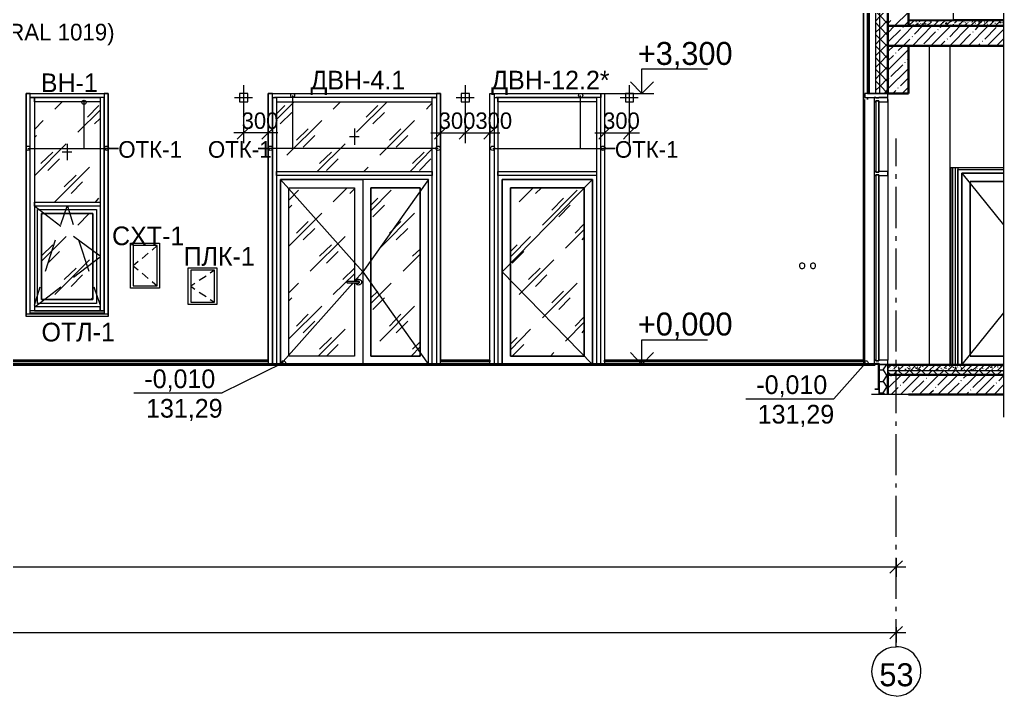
# Model space of a CAD drawing. Header units: millimetres. Extents: x 2294 to 908349, y -83289 to 219220.
# Drawn here: x 389132 to 401663, y 11268 to 19777 of the extents above; entities that cross this region are included whole.
import ezdxf

# ---------------------------------------------------------------- set-up
doc = ezdxf.new("R2010")
doc.units = ezdxf.units.MM
doc.layers.add('PDF _Геометрия', color=7, linetype='Continuous')
doc.layers.add('PDF _Текст', color=7, linetype='Continuous')

msp = doc.modelspace()

# ---------------------------------------------------------------- linework, layer by layer
at = {"layer": 'PDF _Геометрия', "lineweight": 9}
for points in [[(401505.6, 31119.1), (401505.6, 23014.2), (401663, 22935.5), (401352.6, 22782.5), (401505.6, 22703.9), (401505.6, 14778.2)], [(388154.9, 15495.1), (388176.7, 15495.1), (392255.4, 15495.1), (392255.4, 18852.5), (394423.7, 18852.5), (394423.7, 15495.1), (395044.5, 15495.1), (395044.5, 18852.5), (396487.1, 18852.5), (396487.1, 15495.1), (399743.9, 15495.1), (399743.9, 27525.7), (399743.9, 29698.4), (399743.9, 15442.7)], [(401505.6, 19700.6), (400307.8, 19700.6), (400307.8, 19766.2), (400307.8, 19774.9), (400307.8, 19779.3), (401505.6, 19779.3), (400876.1, 19779.3), (400876.1, 21947.6), (401505.6, 21947.6), (400928.6, 21947.6), (400928.6, 21899.5), (401505.6, 21899.5), (401169, 21899.5)], [(399792, 18852.5), (399792, 20400)], [(399896.9, 18852.5), (399896.9, 20400)], [(399949.4, 18852.5), (399949.4, 20400)], [(401505.6, 19774.9), (400307.8, 19774.9)], [(401505.6, 19766.2), (400307.8, 19766.2)], [(400828, 19451.4), (400828, 15442.7), (401505.6, 15442.7), (400049.9, 15442.7), (400049.9, 15438.3), (400049.9, 15429.6), (400049.9, 15359.6), (400049.9, 15311.5), (401505.6, 15311.5)], [(400517.7, 19451.4), (400307.8, 19451.4)], [(400570.1, 19451.4), (400570.1, 15442.7)], [(401505.6, 19451.4), (400828, 19451.4), (400828, 17921.4), (401505.6, 17921.4)], [(396229.1, 18852.5), (396517.7, 18852.5), (396954.8, 18852.5), (396954.8, 19162.9), (397781.1, 19162.9)], [(391945, 18957.4), (391945, 18647), (391945, 18354.1), (391945, 18227.4)], [(394734.1, 18957.4), (394734.1, 18647), (394734.1, 18354.1), (395166.9, 18354.1)], [(396797.5, 18957.4), (396797.5, 18647), (396797.5, 18354.1), (396797.5, 18227.4)], [(389260.9, 16072.2), (389260.9, 16142.1), (389260.9, 17458), (389260.9, 18800), (389313.3, 18800), (389313.3, 17458), (389313.3, 16115.9), (389260.9, 16115.9), (389260.9, 17458), (389260.9, 18773.8), (389260.9, 18852.5), (389208.4, 18852.5), (389208.4, 18773.8), (389208.4, 17458), (389208.4, 16142.1), (389208.4, 16063.4), (389208.4, 18852.5), (390240.1, 18852.5), (390240.1, 16063.4), (390240.1, 16142.1), (390240.1, 17458), (390240.1, 18773.8), (390240.1, 18852.5), (390192, 18852.5), (390192, 18773.8), (390192, 17458), (390192, 18800), (390139.5, 18800), (390139.5, 17458), (390139.5, 16115.9), (390139.5, 16168.4), (389313.3, 16168.4), (389313.3, 16115.9), (390139.5, 16115.9), (390192, 16115.9), (390192, 17458), (390192, 16142.1), (390192, 16072.2)], [(391831.3, 18800), (392058.7, 18800)], [(392561.4, 18826.3), (392561.4, 18157.4), (392128.6, 18157.4), (392277.2, 18157.4)], [(392307.8, 18800), (392307.8, 17847), (392307.8, 18773.8), (392307.8, 18852.5), (392255.4, 18852.5), (392255.4, 18773.8), (392255.4, 17847), (392255.4, 15442.7), (392307.8, 15442.7), (392307.8, 17847), (392307.8, 15442.7)], [(392316.6, 18800), (392307.8, 18800), (392360.3, 18800), (392360.3, 17847), (392360.3, 15442.7)], [(392334.1, 18852.5), (394345, 18852.5), (394371.2, 18852.5), (394371.2, 18800), (394345, 18800), (392334.1, 18800)], [(394318.8, 15442.7), (394318.8, 17847), (394318.8, 18800), (392360.3, 18800), (392360.3, 18747.6), (394318.8, 18747.6), (394318.8, 18800), (394371.2, 18800), (394371.2, 17847), (394371.2, 15442.7), (394423.7, 15442.7), (394423.7, 17847), (394423.7, 18773.8), (394423.7, 18852.5), (394371.2, 18852.5), (394371.2, 18773.8), (394371.2, 17847), (394371.2, 15442.7)], [(394620.4, 18800), (394847.7, 18800)], [(395105.7, 18800), (395096.9, 18800), (395145, 18800), (395145, 17847), (395145, 15442.7)], [(395096.9, 18800), (395096.9, 17847), (395096.9, 15442.7)], [(395123.1, 18852.5), (396412.8, 18852.5), (396439, 18852.5), (396439, 18800), (396412.8, 18800), (395123.1, 18800)], [(396181.1, 18826.3), (396181.1, 18157.4), (396618.2, 18157.4), (396465.2, 18157.4)], [(396439, 15442.7), (396439, 17847), (396439, 18773.8), (396439, 18852.5), (396487.1, 18852.5), (396487.1, 18773.8), (396487.1, 17847), (396487.1, 15442.7), (396439, 15442.7), (396439, 17847), (396439, 18800), (396386.5, 18800), (396386.5, 17847), (396386.5, 15442.7)], [(396683.8, 18800), (396911.1, 18800)], [(396797.5, 18852.5), (397107.8, 18852.5)], [(389571.2, 18655.8), (389663, 18747.6)], [(389934.1, 18738.8), (389934.1, 18157.4), (390371.2, 18157.4), (390218.2, 18157.4)], [(389982.2, 18555.2), (390126.4, 18699.5)], [(392360.3, 18524.6), (392583.3, 18747.6)], [(392360.3, 18594.6), (392465.2, 18699.5)], [(393072.9, 18655.8), (393164.7, 18747.6)], [(393365.8, 18362.9), (393750.5, 18747.6)], [(393488.2, 18555.2), (393632.4, 18699.5)], [(394244.5, 18655.8), (394318.8, 18734.5)], [(399761.4, 15442.7), (399761.4, 17847), (399761.4, 18773.8)], [(399879.4, 18773.8), (399879.4, 17847), (399879.4, 15442.7)], [(399896.9, 18747.6), (399896.9, 17868.9)], [(399936.2, 18747.6), (399936.2, 17868.9)], [(400049.9, 18773.8), (400049.9, 17847), (400049.9, 15495.1)], [(389859.8, 18362.9), (390139.5, 18642.7)], [(392404, 18467.8), (392552.7, 18612.1)], [(393571.2, 18467.8), (393719.9, 18612.1)], [(389313.3, 18397.9), (389422.6, 18511.5)], [(390069.6, 18467.8), (390139.5, 18537.7)], [(392255.4, 18244.9), (392255.4, 18354.1), (392255.4, 18476.5)], [(392491.5, 18074.4), (392928.6, 18511.5)], [(393658.7, 18074.4), (394095.8, 18511.5)], [(394423.7, 18463.4), (394423.7, 18354.1), (394423.7, 18227.4)], [(395044.5, 18463.4), (395044.5, 18354.1), (395044.5, 18227.4)], [(396487.1, 18463.4), (396487.1, 18354.1), (396487.1, 18227.4)], [(389313.3, 18297.3), (389339.5, 18323.5)], [(392377.8, 18354.1), (391822.6, 18354.1)], [(392609.5, 18262.3), (392758.1, 18406.6)], [(392696.9, 18174.9), (392841.2, 18323.5)], [(393278.3, 18310.4), (393400.7, 18310.4)], [(393339.5, 18411), (393339.5, 18205.5)], [(393781.1, 18262.3), (393925.3, 18406.6)], [(393864.1, 18174.9), (394012.8, 18323.5)], [(394301.3, 18354.1), (394734.1, 18354.1), (394734.1, 18227.4)], [(396364.7, 18354.1), (396924.2, 18354.1)], [(389313.3, 17816.4), (389715.5, 18218.6)], [(389724.2, 18218.6), (389724.2, 18013.2)], [(392871.8, 17868.9), (393221.5, 18218.6)], [(400154.8, 17934.5), (400154.8, 18284.2)], [(389230.3, 18157.4), (390371.2, 18157.4)], [(389396.4, 17969.4), (389545, 18113.7)], [(389663, 18118.1), (389785.4, 18118.1)], [(394393.1, 18157.4), (392128.6, 18157.4)], [(392902.4, 17969.4), (393051, 18113.7)], [(394039, 17868.9), (394318.8, 18153)], [(394069.6, 17969.4), (394218.2, 18113.7)], [(395079.4, 18157.4), (396618.2, 18157.4)], [(389483.8, 17882), (389628.1, 18030.6)], [(389571.2, 17488.6), (390008.4, 17925.7)], [(392989.8, 17882), (393134.1, 18030.6)], [(393457.6, 17868.9), (393514.4, 17925.7)], [(394157, 17882), (394301.3, 18030.6)], [(400863, 17921.4), (400863, 15442.7), (400845.5, 15442.7), (400845.5, 17921.4)], [(389689.3, 17676.5), (389837.9, 17825.2)], [(399896.9, 17820.8), (399896.9, 15495.1)], [(399936.2, 17820.8), (399936.2, 15495.1)], [(400049.9, 17820.8), (400049.9, 15936.7)], [(400154.8, 17777.1), (400154.8, 17833.9)], [(401505.6, 16089.7), (400981.1, 15442.7), (400981.1, 17847), (401505.6, 17847), (400981.1, 17847), (400981.1, 15442.7), (400928.6, 15442.7), (400928.6, 17895.1), (401505.6, 17895.1)], [(400981.1, 17847), (401505.6, 17200)], [(389776.7, 17593.5), (389921, 17737.7)], [(394270.7, 17768.3), (393444.5, 16605.5), (394270.7, 15442.7), (394270.7, 17768.3), (392408.4, 17768.3), (392408.4, 15442.7), (393317.7, 16465.6)], [(393339.5, 16465.6), (393339.5, 15547.6), (392513.3, 15547.6), (392513.3, 17663.4), (393339.5, 17663.4), (393339.5, 16487.5), (393444.5, 16605.5), (392408.4, 17768.3)], [(396334.1, 17768.3), (395197.5, 16605.5), (396334.1, 15442.7), (396334.1, 17768.3), (395197.5, 17768.3), (395197.5, 15442.7)], [(400154.8, 17156.3), (400154.8, 17676.5)], [(401505.6, 17742.1), (401086, 17742.1), (401086, 15547.6), (401505.6, 15547.6)], [(392513.3, 17510.4), (392635.7, 17632.8)], [(393072.9, 17488.6), (393247.7, 17663.4)], [(393282.7, 17593.5), (393339.5, 17650.3)], [(393545, 17374.9), (393802.9, 17632.8)], [(395411.7, 17488.6), (395586.5, 17663.4)], [(395617.1, 17593.5), (395691.4, 17663.4)], [(395704.6, 17195.7), (396141.7, 17632.8)], [(389317.7, 17431.7), (389645.6, 17182.6)], [(389645.6, 17204.4), (389724.2, 17431.7)], [(389728.6, 17431.7), (389802.9, 17204.4)], [(390082.7, 17484.2), (390126.4, 17532.3)], [(392513.3, 17409.9), (392552.7, 17444.9)], [(393545, 17444.9), (393632.4, 17532.3)], [(393571.2, 17300.6), (393719.9, 17444.9)], [(395822.6, 17383.7), (395971.2, 17532.3)], [(395910, 17300.6), (396054.3, 17444.9)], [(389405.1, 17322.4), (389418.2, 17339.9)], [(389859.8, 17195.7), (390004, 17339.9)], [(392513.3, 16929), (392928.6, 17344.3)], [(393658.7, 16902.8), (394095.8, 17344.3)], [(392609.5, 17095.1), (392758.1, 17239.4)], [(393781.1, 17095.1), (393925.3, 17239.4)], [(396115.5, 17095.1), (396229.1, 17208.8)], [(389405.1, 16741), (389715.5, 17051.4)], [(389807.3, 17055.8), (390139.5, 16806.6)], [(392696.9, 17007.7), (392841.2, 17152)], [(392784.3, 16614.3), (393221.5, 17051.4)], [(393864.1, 17007.7), (394012.8, 17152)], [(395302.4, 16793.5), (395555.9, 17051.4)], [(395993.1, 16902.8), (396229.1, 17138.8)], [(400154.8, 16999), (400154.8, 17055.8)], [(389405.1, 16806.6), (389545, 16946.5)], [(389453.2, 16614.3), (389580, 17007.7)], [(389868.5, 17007.7), (389999.7, 16614.3)], [(390856.5, 16937.8), (390795.3, 16880.9)], [(392902.4, 16802.2), (393051, 16946.5)], [(395302.4, 16863.4), (395385.4, 16946.5)], [(396202.9, 17007.7), (396229.1, 17038.3)], [(389483.8, 16714.8), (389628.1, 16863.4)], [(389807.3, 16539.9), (390139.5, 16793.5)], [(390747.2, 16841.6), (390668.5, 16776)], [(392989.8, 16714.8), (393134.1, 16863.4)], [(393951.6, 16614.3), (394165.8, 16828.5)], [(394069.6, 16802.2), (394165.8, 16894)], [(395324.2, 16714.8), (395472.9, 16863.4)], [(400154.8, 16382.6), (400154.8, 16898.4)], [(389571.2, 16321.4), (390008.4, 16758.5)], [(390620.4, 16736.7), (390554.8, 16684.2), (390620.4, 16631.7)], [(394157, 16714.8), (394165.8, 16723.5)], [(395411.7, 16321.4), (395848.8, 16758.5)], [(389689.3, 16509.3), (389837.9, 16653.6)], [(389776.7, 16421.9), (389921, 16570.5)], [(390668.5, 16588), (390747.2, 16522.5)], [(391472.9, 16553.1), (391385.4, 16496.2)], [(391577.8, 16627.4), (391525.3, 16588)], [(393072.9, 16321.4), (393339.5, 16583.7)], [(393195.3, 16509.3), (393339.5, 16653.6)], [(395529.7, 16509.3), (395678.3, 16653.6)], [(395617.1, 16421.9), (395761.4, 16570.5)], [(389313.3, 16185.8), (389387.6, 16417.5)], [(389317.7, 16168.4), (389645.6, 16417.5)], [(390060.9, 16417.5), (390139.5, 16185.8)], [(390795.3, 16483.1), (390856.5, 16430.6)], [(391333, 16461.2), (391280.5, 16426.3), (391333, 16386.9)], [(392513.3, 16343.2), (392635.7, 16465.6)], [(393282.7, 16421.9), (393322.1, 16465.6)], [(393545, 16207.7), (393802.9, 16465.6)], [(395704.6, 16028.5), (396141.7, 16465.6)], [(391385.4, 16352), (391472.9, 16295.1)], [(393545, 16277.6), (393632.4, 16365.1)], [(395822.6, 16216.4), (395971.2, 16365.1)], [(390025.9, 16260.2), (390047.7, 16282)], [(391525.3, 16260.2), (391577.8, 16225.2)], [(392513.3, 16242.7), (392552.7, 16277.6)], [(392513.3, 15761.8), (392928.6, 16172.7)], [(393571.2, 16133.4), (393719.9, 16277.6)], [(393658.7, 15735.6), (394095.8, 16172.7)], [(395910, 16133.4), (396054.3, 16277.6)], [(400154.8, 16220.8), (400154.8, 16277.6)], [(390240.1, 16076.5), (390240.1, 16072.2), (389208.4, 16072.2), (389208.4, 16076.5)], [(390240.1, 16072.2), (390240.1, 16045.9), (389208.4, 16045.9), (389208.4, 16072.2)], [(389208.4, 16050.3), (389208.4, 16054.7)], [(390192, 16115.9), (389260.9, 16115.9)], [(390192, 16085.3), (389260.9, 16085.3), (390192, 16085.3)], [(390192, 16085.3), (389260.9, 16085.3)], [(390240.1, 16054.7), (390240.1, 16050.3)], [(392609.5, 15923.5), (392758.1, 16072.2)], [(393781.1, 15923.5), (393925.3, 16072.2)], [(396115.5, 15923.5), (396229.1, 16041.6)], [(400154.8, 15604.4), (400154.8, 16120.3)], [(392696.9, 15840.5), (392841.2, 15984.7)], [(393864.1, 15840.5), (394012.8, 15984.7)], [(395993.1, 15735.6), (396229.1, 15971.6)], [(392884.9, 15547.6), (393221.5, 15884.2)], [(395302.4, 15626.3), (395555.9, 15884.2)], [(396202.9, 15840.5), (396229.1, 15871.1)], [(392902.4, 15635), (393051, 15779.3)], [(392989.8, 15547.6), (393134.1, 15691.9)], [(394069.6, 15635), (394165.8, 15726.8)], [(395302.4, 15696.2), (395385.4, 15779.3)], [(395324.2, 15547.6), (395472.9, 15691.9)], [(396819.3, 15442.7), (396876.1, 15442.7), (396954.8, 15442.7), (396954.8, 15753.1), (397781.1, 15753.1)], [(394052.1, 15547.6), (394165.8, 15661.3)], [(394157, 15547.6), (394165.8, 15556.3)], [(395805.1, 15547.6), (395848.8, 15591.3)], [(392443.4, 15460.2), (391674, 15084.2)], [(399761.4, 15473.3), (396487.1, 15473.3), (396487.1, 15495.1), (399761.4, 15495.1)], [(396797.5, 15442.7), (397107.8, 15442.7)], [(399774.5, 15460.2), (399372.3, 15009.9)], [(399936.2, 15132.3), (399888.2, 15132.3), (399931.9, 15132.3), (399931.9, 15442.7)], [(399936.2, 15442.7), (399896.9, 15442.7), (399888.2, 15442.7)], [(400049.9, 15442.7), (400049.9, 15062.3), (400049.9, 15442.7), (399945, 15442.7), (399936.2, 15442.7), (399936.2, 15062.3)], [(399945, 15062.3), (399945, 15442.7)], [(401505.6, 15438.3), (400049.9, 15438.3)], [(401505.6, 15429.6), (400049.9, 15429.6)], [(400154.8, 15447), (400154.8, 15499.5)], [(401505.6, 15359.6), (400049.9, 15359.6)], [(400154.8, 14826.3), (400154.8, 15342.1)], [(391674, 15079.8), (390563.6, 15079.8)], [(401505.6, 15062.3), (399844.4, 15062.3)], [(399372.3, 15005.5), (398261.9, 15005.5)], [(400154.8, 14668.9), (400154.8, 14721.4)], [(400154.8, 14048.1), (400154.8, 14564)], [(400154.8, 13890.8), (400154.8, 13943.2)], [(400154.8, 13270), (400154.8, 13785.8)], [(400154.8, 13112.6), (400154.8, 13169.5)], [(400154.8, 12491.9), (400154.8, 13007.7)], [(400154.8, 13003.3), (400154.8, 12894), (400154.8, 12767.3)], [(320570.3, 12894), (369536.3, 12894), (370104.6, 12894), (400277.2, 12894)], [(400154.8, 12334.5), (400154.8, 12391.3)], [(400154.8, 11884.2), (400154.8, 12233.9)], [(320570.3, 12067.8), (400277.2, 12067.8)], [(400154.8, 12133.4), (400154.8, 12067.8), (400154.8, 11941)]]:
    msp.add_lwpolyline(points, dxfattribs=at)
for points in [[(399813.8, 20400), (399792, 20400), (399792, 18852.5), (399813.8, 18852.5)], [(399813.8, 18852.5), (399896.9, 18852.5), (399949.4, 18852.5), (400049.9, 18852.5), (400049.9, 20400), (399949.4, 20400), (399896.9, 20400), (399813.8, 20400)], [(390165.8, 18800), (389287.1, 18800), (389260.9, 18800), (389260.9, 18852.5), (389287.1, 18852.5), (390165.8, 18852.5), (390192, 18852.5), (390192, 18800)], [(390139.5, 18747.6), (389313.3, 18747.6), (389313.3, 18800), (390139.5, 18800)], [(391997.5, 18852.5), (391892.5, 18852.5), (391892.5, 18747.6), (391997.5, 18747.6)], [(394786.5, 18852.5), (394681.6, 18852.5), (394681.6, 18747.6), (394786.5, 18747.6)], [(395044.5, 15442.7), (395044.5, 17847), (395044.5, 18773.8), (395044.5, 18852.5), (395096.9, 18852.5), (395096.9, 18773.8), (395096.9, 17847), (395096.9, 15442.7)], [(395145, 18800), (396386.5, 18800), (396386.5, 18747.6), (395145, 18747.6)], [(396849.9, 18852.5), (396749.4, 18852.5), (396749.4, 18747.6), (396849.9, 18747.6)], [(399792, 18800), (399792, 18773.8)], [(399936.2, 17860.2), (399936.2, 18760.7), (399896.9, 18760.7), (399896.9, 17860.2)], [(400928.6, 17921.4), (400928.6, 15442.7), (400902.4, 15442.7), (400902.4, 17921.4)], [(394318.8, 17820.8), (392360.3, 17820.8), (392360.3, 17868.9), (394318.8, 17868.9)], [(395145, 17868.9), (396386.5, 17868.9), (396386.5, 17820.8), (395145, 17820.8)], [(399936.2, 15486.4), (399936.2, 17829.6), (399896.9, 17829.6), (399896.9, 15486.4)], [(392408.4, 17768.3), (393444.5, 17768.3), (393444.5, 15442.7), (392408.4, 15442.7)], [(394270.7, 15442.7), (394270.7, 17768.3), (393444.5, 17768.3), (393444.5, 15442.7)], [(395197.5, 15442.7), (395197.5, 17768.3), (396334.1, 17768.3), (396334.1, 15442.7)], [(394165.8, 15547.6), (394165.8, 17663.4), (393545, 17663.4), (393545, 15547.6)], [(395302.4, 17663.4), (396229.1, 17663.4), (396229.1, 15547.6), (395302.4, 15547.6)], [(396229.1, 17663.4), (395302.4, 17663.4), (395302.4, 15547.6), (396229.1, 15547.6)], [(390139.5, 17431.7), (389313.3, 17431.7), (389313.3, 17484.2), (390139.5, 17484.2)], [(389352.7, 17392.4), (390095.8, 17392.4), (390095.8, 16207.7), (389352.7, 16207.7)], [(390095.8, 17392.4), (390095.8, 16207.7), (389352.7, 16207.7), (389352.7, 17392.4)], [(390047.7, 17339.9), (389405.1, 17339.9), (389405.1, 16260.2), (390047.7, 16260.2)], [(389405.1, 16260.2), (389405.1, 17339.9), (390047.7, 17339.9), (390047.7, 16260.2)], [(390524.2, 16968.4), (390887.1, 16968.4), (390887.1, 16400), (390524.2, 16400)], [(390856.5, 16937.8), (390554.8, 16937.8), (390554.8, 16430.6), (390856.5, 16430.6)], [(390554.8, 16937.8), (390554.8, 16430.6), (390856.5, 16430.6), (390856.5, 16937.8)], [(398939.5, 16684.2), (398939.5, 16675.5), (398943.9, 16666.7), (398948.3, 16658), (398952.6, 16653.6), (398961.4, 16649.2), (398970.1, 16649.2), (398978.9, 16649.2), (398987.6, 16653.6), (398996.4, 16658), (399000.7, 16666.7), (399005.1, 16675.5), (399005.1, 16684.2), (399005.1, 16692.9), (399000.7, 16701.7), (398996.4, 16706.1), (398987.6, 16710.4), (398978.9, 16714.8), (398970.1, 16714.8), (398961.4, 16714.8), (398952.6, 16710.4), (398948.3, 16706.1), (398943.9, 16701.7), (398939.5, 16692.9)], [(399075, 16684.2), (399075, 16675.5), (399079.4, 16666.7), (399083.8, 16658), (399092.5, 16653.6), (399101.3, 16649.2), (399110, 16649.2), (399118.8, 16649.2), (399127.5, 16653.6), (399131.9, 16658), (399136.2, 16666.7), (399140.6, 16675.5), (399140.6, 16684.2), (399140.6, 16692.9), (399136.2, 16701.7), (399131.9, 16706.1), (399127.5, 16710.4), (399118.8, 16714.8), (399110, 16714.8), (399101.3, 16714.8), (399092.5, 16710.4), (399083.8, 16706.1), (399079.4, 16701.7), (399075, 16692.9)], [(391249.9, 16658), (391608.4, 16658), (391608.4, 16194.6), (391249.9, 16194.6)], [(391577.8, 16627.4), (391280.5, 16627.4), (391280.5, 16225.2), (391577.8, 16225.2)], [(391280.5, 16627.4), (391280.5, 16225.2), (391577.8, 16225.2), (391577.8, 16627.4)], [(393256.5, 16465.6), (393252.1, 16465.6), (393247.7, 16470), (393247.7, 16474.4), (393247.7, 16478.7), (393247.7, 16483.1), (393252.1, 16487.5), (393256.5, 16487.5), (393392, 16487.5), (393396.4, 16487.5), (393400.7, 16483.1), (393400.7, 16478.7), (393400.7, 16474.4), (393400.7, 16470), (393396.4, 16465.6), (393392, 16465.6)], [(393357, 16465.6), (393392, 16465.6), (393396.4, 16465.6), (393400.7, 16470), (393400.7, 16474.4), (393400.7, 16478.7), (393400.7, 16483.1), (393396.4, 16487.5), (393392, 16487.5), (393357, 16487.5), (393361.4, 16496.2), (393365.8, 16505), (393374.5, 16509.3), (393383.3, 16513.7), (393392, 16513.7), (393400.7, 16509.3), (393409.5, 16509.3), (393418.2, 16500.6), (393422.6, 16496.2), (393427, 16487.5), (393427, 16478.7), (393427, 16465.6), (393422.6, 16456.9), (393418.2, 16452.5), (393409.5, 16443.8), (393400.7, 16443.8), (393392, 16439.4), (393383.3, 16443.8), (393374.5, 16443.8), (393365.8, 16452.5), (393361.4, 16456.9)], [(388176.7, 15495.1), (392255.4, 15495.1)], [(392255.4, 15473.3), (388176.7, 15473.3), (388176.7, 15495.1), (392255.4, 15495.1)], [(394423.7, 15495.1), (395044.5, 15495.1)], [(395044.5, 15473.3), (394423.7, 15473.3), (394423.7, 15495.1), (395044.5, 15495.1)], [(396487.1, 15495.1), (399743.9, 15495.1)], [(399936.2, 15311.5), (399931.9, 15311.5)]]:
    msp.add_lwpolyline(points, close=True, dxfattribs=at)
at = {"layer": 'PDF _Геометрия', "lineweight": 30}
for points in [[(400307.8, 19700.6), (400307.8, 20400), (400049.9, 20400), (400049.9, 19700.6)], [(400307.8, 18852.5), (400307.8, 19451.4), (400049.9, 19451.4), (400049.9, 18852.5)]]:
    msp.add_lwpolyline(points, close=True, dxfattribs=at)
at = {"layer": 'PDF _Геометрия', "color": 7, "lineweight": 9, "true_color": 0xffffff}
for points in [[(399896.9, 19766.2), (399949.4, 19818.6), (400049.9, 19919.2)], [(400049.9, 19726.8), (399949.4, 19831.7), (399896.9, 19884.2)], [(399896.9, 19621.9), (399949.4, 19670), (400049.9, 19774.9)], [(400049.9, 19582.6), (399949.4, 19687.5), (399896.9, 19739.9)], [(399896.9, 19473.3), (399949.4, 19525.7), (400049.9, 19630.6)], [(400049.9, 19438.3), (399949.4, 19538.8), (399896.9, 19591.3)], [(399896.9, 19329), (399949.4, 19381.5), (400049.9, 19482)], [(400049.9, 19289.7), (399949.4, 19394.6), (399896.9, 19447)], [(399896.9, 19180.4), (399949.4, 19232.8), (400049.9, 19337.7)], [(400049.9, 19145.4), (399949.4, 19245.9), (399896.9, 19298.4)], [(399896.9, 19036.1), (399949.4, 19088.6), (400049.9, 19189.1)], [(400049.9, 18996.8), (399949.4, 19101.7), (399896.9, 19154.1)], [(399896.9, 18891.8), (399949.4, 18939.9), (400049.9, 19044.8)], [(400049.9, 18852.5), (399949.4, 18957.4), (399896.9, 19005.5)], [(399905.6, 18852.5), (399896.9, 18861.2)], [(400006.2, 18852.5), (400049.9, 18900.6)]]:
    msp.add_lwpolyline(points, dxfattribs=at)
at = {"layer": 'PDF _Геометрия', "color": 250, "lineweight": 9, "true_color": 0x1d1d1d}
for points in [[(400049.9, 19613.2), (400133, 19700.6), (400307.8, 19875.4)], [(399792, 19770.5), (399813.8, 19788)], [(400049.9, 19731.2), (400089.2, 19770.5)], [(400049.9, 19381.5), (400124.2, 19451.4), (400369, 19700.6)], [(400237.9, 19683.1), (400242.3, 19687.5)], [(400268.5, 19713.7), (400307.8, 19757.4)], [(400307.8, 19700.6), (400377.8, 19766.2)], [(400316.6, 19757.4), (400320.9, 19757.4)], [(400342.8, 19700.6), (400342.8, 19700.6)], [(400347.2, 19709.3), (400347.2, 19709.3)], [(400360.3, 19451.4), (400605.1, 19700.6)], [(400364.7, 19761.8), (400369, 19761.8)], [(400369, 19713.7), (400373.4, 19718.1)], [(400386.5, 19700.6), (400412.7, 19726.8)], [(400386.5, 19595.7), (400487.1, 19700.6)], [(400386.5, 19700.6), (400386.5, 19700.6)], [(400404, 19757.4), (400408.4, 19757.4)], [(400425.9, 19739.9), (400430.2, 19739.9)], [(400443.3, 19753), (400456.5, 19766.2)], [(400443.3, 19705), (400447.7, 19705)], [(400447.7, 19718.1), (400452.1, 19718.1)], [(400465.2, 19700.6), (400530.8, 19766.2)], [(400465.2, 19726.8), (400465.2, 19731.2)], [(400500.2, 19713.7), (400504.5, 19718.1)], [(400543.9, 19700.6), (400600.7, 19753)], [(400543.9, 19700.6), (400543.9, 19700.6)], [(400548.3, 19722.4), (400548.3, 19722.4)], [(400557, 19739.9), (400557, 19739.9)], [(400557, 19735.6), (400557, 19735.6)], [(400592, 19766.2), (400592, 19757.4), (400578.9, 19761.8), (400583.2, 19766.2)], [(400592, 19451.4), (400841.2, 19700.6)], [(400618.2, 19731.2), (400618.2, 19731.2)], [(400622.6, 19700.6), (400688.2, 19766.2)], [(400653.2, 19753), (400653.2, 19753)], [(400661.9, 19753), (400666.3, 19753)], [(400688.2, 19700.6), (400683.8, 19700.6), (400692.5, 19709.3), (400692.5, 19700.6)], [(400705.6, 19705), (400766.8, 19766.2)], [(400710, 19683.1), (400723.1, 19700.6)], [(400718.8, 19766.2), (400718.8, 19766.2)], [(400731.9, 19744.3), (400736.2, 19744.3)], [(400745, 19705), (400745, 19705)], [(400775.6, 19700.6), (400845.5, 19766.2)], [(400780, 19753), (400780, 19753)], [(400814.9, 19761.8), (400814.9, 19761.8)], [(400828, 19451.4), (401077.2, 19700.6)], [(400828, 19565.1), (400959.2, 19700.6)], [(400836.8, 19718.1), (400836.8, 19718.1)], [(400841.2, 19709.3), (400841.2, 19705)], [(400845.5, 19761.8), (400849.9, 19761.8)], [(400854.3, 19700.6), (400863, 19705)], [(400876.1, 19718.1), (400876.1, 19722.4)], [(400889.2, 19735.6), (400919.8, 19766.2)], [(400911.1, 19757.4), (400915.5, 19757.4)], [(400915.5, 19705), (400919.8, 19705)], [(400933, 19700.6), (400998.5, 19766.2)], [(400933, 19731.2), (400933, 19731.2)], [(400946.1, 19726.8), (400950.4, 19726.8)], [(400959.2, 19709.3), (400963.6, 19709.3)], [(400976.7, 19700.6), (400967.9, 19700.6), (400985.4, 19713.7), (400985.4, 19700.6)], [(401007.3, 19753), (401011.7, 19753)], [(401011.7, 19700.6), (401046.6, 19735.6)], [(401024.8, 19744.3), (401029.1, 19744.3)], [(401029.1, 19718.1), (401033.5, 19718.1)], [(401042.3, 19700.6), (401051, 19705), (401051, 19700.6)], [(401055.4, 19744.3), (401055.4, 19744.3)], [(401059.7, 19744.3), (401059.7, 19748.7)], [(401064.1, 19451.4), (401313.3, 19700.6)], [(401072.9, 19761.8), (401077.2, 19766.2)], [(401090.3, 19700.6), (401155.9, 19766.2)], [(401107.8, 19748.7), (401112.2, 19748.7)], [(401116.6, 19753), (401120.9, 19757.4)], [(401147.2, 19735.6), (401151.5, 19735.6)], [(401151.5, 19652.5), (401195.3, 19700.6)], [(401160.3, 19766.2), (401164.7, 19761.8)], [(401164.7, 19700.6), (401230.2, 19761.8)], [(401190.9, 19739.9), (401195.3, 19739.9)], [(401204, 19744.3), (401208.4, 19744.3)], [(401212.7, 19709.3), (401212.7, 19709.3)], [(401243.3, 19700.6), (401313.3, 19766.2)], [(401260.8, 19748.7), (401265.2, 19748.7)], [(401265.2, 19766.2), (401269.6, 19766.2)], [(401269.6, 19534.5), (401413.8, 19683.1)], [(401304.5, 19739.9), (401304.5, 19739.9)], [(401304.5, 19722.4), (401308.9, 19722.4)], [(401322, 19700.6), (401322, 19700.6)], [(401335.1, 19713.7), (401387.6, 19766.2)], [(401361.4, 19761.8), (401365.7, 19761.8)], [(401374.5, 19700.6), (401378.9, 19700.6)], [(401378.9, 19766.2), (401383.2, 19766.2)], [(401396.4, 19731.2), (401400.7, 19735.6), (401405.1, 19735.6)], [(401400.7, 19700.6), (401466.3, 19766.2)], [(401444.4, 19709.3), (401448.8, 19709.3)], [(401461.9, 19757.4), (401461.9, 19757.4)], [(401475, 19709.3), (401475, 19709.3)], [(401479.4, 19700.6), (401492.5, 19713.7)], [(401492.5, 19744.3), (401496.9, 19748.7)], [(401501.3, 19735.6), (401501.3, 19731.2)], [(401505.6, 19726.8), (401505.6, 19726.8)], [(399792, 19652.5), (399813.8, 19670)], [(399792, 19591.3), (399813.8, 19613.2)], [(400063, 19508.2), (400207.3, 19652.5)], [(400355.9, 19565.1), (400360.3, 19569.4)], [(400504.5, 19477.6), (400648.8, 19626.3)], [(400679.4, 19652.5), (400683.8, 19656.9)], [(400946.1, 19451.4), (401090.3, 19595.7)], [(401120.9, 19626.3), (401125.3, 19626.3)], [(401300.2, 19451.4), (401505.6, 19656.9)], [(399792, 19473.3), (399813.8, 19495.1)], [(399792, 19416.4), (399813.8, 19438.3)], [(400181.1, 19390.2), (400242.3, 19451.4), (400325.3, 19534.5)], [(400473.9, 19451.4), (400478.3, 19451.4)], [(400710, 19451.4), (400766.8, 19508.2)], [(400797.4, 19534.5), (400801.8, 19538.8)], [(401182.1, 19451.4), (401208.4, 19477.6)], [(401239, 19508.2), (401243.3, 19508.2)], [(401418.2, 19451.4), (401505.6, 19538.8)], [(399792, 19298.4), (399813.8, 19320.3)], [(400049.9, 19145.4), (400307.8, 19403.3)], [(400049.9, 19263.4), (400119.9, 19329)], [(400150.5, 19359.6), (400150.5, 19364)], [(399792, 19237.2), (399813.8, 19259.1)], [(400089.2, 19066.7), (400237.9, 19211)], [(400268.5, 19241.6), (400268.5, 19245.9)], [(400299.1, 19272.2), (400307.8, 19285.3)], [(399792, 19123.5), (399813.8, 19141)], [(399792, 19062.3), (399813.8, 19084.2)], [(400049.9, 18909.3), (400307.8, 19167.3)], [(400207.3, 18948.7), (400307.8, 19049.2)], [(399792, 18944.3), (399813.8, 18966.2)], [(400063, 19036.1), (400063, 19040.5)], [(400181.1, 18918.1), (400181.1, 18922.4)], [(400229.1, 18852.5), (400307.8, 18931.2)], [(399792, 18887.5), (399813.8, 18905)], [(400111.1, 18852.5), (400150.5, 18887.5)], [(399945, 15372.7), (399993.1, 15372.7), (400036.8, 15442.7), (400049.9, 15442.7)], [(400036.8, 15442.7), (400036.8, 15442.7)], [(400049.9, 15390.2), (400089.2, 15429.6)], [(400115.5, 15420.8), (400119.9, 15425.2)], [(400124.2, 15385.8), (400167.9, 15429.6)], [(400133, 15416.4), (400133, 15416.4)], [(400176.7, 15359.6), (400246.6, 15429.6)], [(400312.2, 15416.4), (400325.3, 15429.6)], [(400334.1, 15359.6), (400399.6, 15429.6)], [(400386.5, 15429.6), (400390.9, 15425.2)], [(400412.7, 15359.6), (400465.2, 15416.4)], [(400478.3, 15429.6), (400478.3, 15429.6)], [(400482.7, 15425.2), (400487.1, 15420.8)], [(400487.1, 15420.8), (400487.1, 15420.8)], [(400491.4, 15359.6), (400557, 15429.6)], [(400491.4, 15412.1), (400495.8, 15416.4)], [(400574.5, 15368.4), (400635.7, 15429.6)], [(400583.2, 15420.8), (400583.2, 15420.8)], [(400587.6, 15425.2), (400587.6, 15429.6)], [(400644.4, 15359.6), (400714.4, 15429.6), (400714.4, 15425.2), (400696.9, 15429.6)], [(400679.4, 15416.4), (400683.8, 15416.4)], [(400696.9, 15429.6), (400696.9, 15429.6)], [(400758.1, 15394.6), (400793.1, 15429.6)], [(400801.8, 15359.6), (400867.4, 15429.6)], [(400823.7, 15416.4), (400823.7, 15412.1)], [(400941.7, 15425.2), (400946.1, 15429.6)], [(400959.2, 15359.6), (401024.8, 15429.6)], [(400959.2, 15416.4), (400963.6, 15416.4)], [(401016, 15425.2), (401020.4, 15425.2)], [(401033.5, 15359.6), (401099.1, 15425.2)], [(401112.2, 15359.6), (401182.1, 15429.6)], [(401186.5, 15429.6), (401190.9, 15425.2)], [(401204, 15372.7), (401256.5, 15429.6)], [(401269.6, 15359.6), (401335.1, 15429.6)], [(401348.3, 15429.6), (401352.6, 15429.6)], [(401352.6, 15429.6), (401352.6, 15429.6)], [(401387.6, 15403.3), (401413.8, 15429.6)], [(401427, 15359.6), (401492.5, 15429.6)], [(401431.3, 15420.8), (401431.3, 15420.8)], [(401475, 15416.4), (401479.4, 15420.8)], [(399993.1, 15372.7), (400036.8, 15298.4), (400049.9, 15298.4)], [(399993.1, 15228.5), (400036.8, 15298.4)], [(400089.2, 15311.5), (400049.9, 15346.5)], [(400049.9, 15141), (400220.4, 15311.5)], [(400080.5, 15394.6), (400080.5, 15394.6)], [(400089.2, 15298.4), (400093.6, 15298.4)], [(400111.1, 15372.7), (400115.5, 15372.7)], [(400115.5, 15359.6), (400115.5, 15364)], [(400115.5, 15311.5), (400163.6, 15359.6)], [(400137.3, 15372.7), (400141.7, 15372.7)], [(400185.4, 15412.1), (400189.8, 15412.1)], [(400185.4, 15381.5), (400189.8, 15381.5)], [(400237.9, 15311.5), (400185.4, 15359.6)], [(400207.3, 15062.3), (400456.5, 15311.5)], [(400211.7, 15377.1), (400211.7, 15377.1)], [(400229.1, 15412.1), (400233.5, 15412.1)], [(400237.9, 15206.6), (400338.4, 15311.5)], [(400255.4, 15390.2), (400255.4, 15390.2)], [(400255.4, 15359.6), (400281.6, 15385.8)], [(400259.7, 15311.5), (400312.2, 15359.6)], [(400294.7, 15399), (400299.1, 15403.3)], [(400303.5, 15385.8), (400307.8, 15390.2)], [(400325.3, 15407.7), (400329.7, 15407.7)], [(400382.1, 15311.5), (400329.7, 15359.6)], [(400369, 15403.3), (400373.4, 15403.3)], [(400395.3, 15399), (400399.6, 15403.3)], [(400404, 15311.5), (400456.5, 15359.6)], [(400417.1, 15412.1), (400421.5, 15412.1)], [(400425.9, 15403.3), (400425.9, 15403.3)], [(400443.3, 15062.3), (400692.5, 15311.5)], [(400526.4, 15311.5), (400478.3, 15359.6)], [(400522, 15399), (400526.4, 15399)], [(400552.6, 15364), (400557, 15364)], [(400552.6, 15311.5), (400605.1, 15359.6)], [(400561.4, 15298.4), (400574.5, 15311.5)], [(400578.9, 15359.6), (400583.2, 15372.7), (400587.6, 15359.6)], [(400583.2, 15364), (400587.6, 15368.4)], [(400600.7, 15368.4), (400600.7, 15368.4)], [(400609.5, 15377.1), (400609.5, 15377.1)], [(400622.6, 15394.6), (400622.6, 15394.6)], [(400675, 15311.5), (400622.6, 15359.6)], [(400670.7, 15377.1), (400670.7, 15377.1)], [(400679.4, 15377.1), (400679.4, 15377.1)], [(400679.4, 15062.3), (400928.6, 15311.5)], [(400679.4, 15180.4), (400810.6, 15311.5)], [(400696.9, 15311.5), (400749.4, 15359.6)], [(400714.4, 15394.6), (400718.8, 15394.6)], [(400718.8, 15390.2), (400723.1, 15390.2)], [(400723.1, 15359.6), (400727.5, 15368.4)], [(400740.6, 15377.1), (400745, 15381.5)], [(400819.3, 15311.5), (400766.8, 15359.6)], [(400771.2, 15390.2), (400775.6, 15394.6)], [(400780, 15412.1), (400780, 15412.1)], [(400784.3, 15394.6), (400788.7, 15394.6)], [(400814.9, 15385.8), (400819.3, 15385.8)], [(400832.4, 15399), (400832.4, 15399)], [(400845.5, 15311.5), (400893.6, 15359.6)], [(400867.4, 15403.3), (400871.8, 15407.7)], [(400867.4, 15372.7), (400867.4, 15372.7)], [(400876.1, 15407.7), (400880.5, 15407.7)], [(400880.5, 15359.6), (400911.1, 15394.6), (400906.7, 15412.1), (400893.6, 15399), (400911.1, 15394.6)], [(400898, 15407.7), (400902.4, 15407.7)], [(400915.5, 15381.5), (400919.8, 15381.5)], [(400967.9, 15311.5), (400915.5, 15359.6)], [(400915.5, 15062.3), (401164.7, 15311.5)], [(400924.2, 15407.7), (400928.6, 15412.1)], [(400933, 15359.6), (400928.6, 15364), (400941.7, 15368.4), (400941.7, 15359.6)], [(400972.3, 15403.3), (400976.7, 15403.3)], [(400972.3, 15394.6), (400976.7, 15390.2)], [(400989.8, 15311.5), (401042.3, 15359.6)], [(401002.9, 15267.8), (401046.6, 15311.5)], [(401011.7, 15381.5), (401016, 15377.1)], [(401051, 15368.4), (401055.4, 15368.4)], [(401112.2, 15311.5), (401059.7, 15359.6)], [(401072.9, 15399), (401077.2, 15399)], [(401081.6, 15412.1), (401081.6, 15407.7)], [(401081.6, 15368.4), (401086, 15368.4)], [(401112.2, 15377.1), (401112.2, 15372.7)], [(401120.9, 15149.8), (401269.6, 15298.4)], [(401134.1, 15311.5), (401186.5, 15359.6)], [(401147.2, 15381.5), (401151.5, 15381.5)], [(401151.5, 15062.3), (401400.7, 15311.5)], [(401169, 15394.6), (401173.4, 15394.6)], [(401199.6, 15381.5), (401204, 15381.5)], [(401208.4, 15372.7), (401212.7, 15368.4)], [(401256.5, 15311.5), (401208.4, 15359.6)], [(401239, 15394.6), (401243.3, 15394.6)], [(401243.3, 15385.8), (401247.7, 15390.2)], [(401256.5, 15364), (401260.8, 15364)], [(401269.6, 15390.2), (401269.6, 15390.2)], [(401282.7, 15311.5), (401335.1, 15359.6)], [(401308.9, 15368.4), (401308.9, 15364)], [(401313.3, 15399), (401317.7, 15399)], [(401335.1, 15407.7), (401339.5, 15407.7)], [(401348.3, 15359.6), (401361.4, 15372.7)], [(401405.1, 15311.5), (401352.6, 15359.6)], [(401365.7, 15381.5), (401365.7, 15385.8), (401370.1, 15385.8)], [(401374.5, 15385.8), (401374.5, 15390.2)], [(401405.1, 15364), (401409.5, 15359.6)], [(401427, 15311.5), (401479.4, 15359.6)], [(401431.3, 15412.1), (401435.7, 15412.1)], [(401444.4, 15237.2), (401505.6, 15298.4)], [(401466.3, 15381.5), (401466.3, 15381.5)], [(401470.7, 15403.3), (401475, 15399)], [(401505.6, 15350.9), (401496.9, 15359.6)], [(401501.3, 15359.6), (401505.6, 15368.4)], [(399945, 15228.5), (399993.1, 15228.5), (400036.8, 15154.1), (400049.9, 15154.1)], [(400049.9, 15259.1), (400063, 15267.8)], [(400207.3, 15180.4), (400211.7, 15180.4)], [(400355.9, 15092.9), (400504.5, 15237.2)], [(400530.8, 15267.8), (400535.2, 15267.8)], [(400797.4, 15062.3), (400946.1, 15206.6)], [(400972.3, 15237.2), (400976.7, 15241.6)], [(401269.6, 15062.3), (401387.6, 15180.4)], [(401387.6, 15062.3), (401505.6, 15184.7)], [(401413.8, 15206.6), (401418.2, 15211)], [(399945, 15084.2), (399993.1, 15084.2), (400006.2, 15062.3)], [(399993.1, 15084.2), (400036.8, 15154.1)], [(400093.6, 15062.3), (400181.1, 15149.8)], [(400325.3, 15062.3), (400329.7, 15062.3)], [(400561.4, 15062.3), (400622.6, 15119.2)], [(400648.8, 15149.8), (400653.2, 15154.1)], [(401033.5, 15062.3), (401064.1, 15092.9)], [(401090.3, 15119.2), (401094.7, 15123.5)]]:
    msp.add_lwpolyline(points, dxfattribs=at)
at = {"layer": 'PDF _Геометрия', "lineweight": 30}
for points in [[(401505.6, 19700.6), (400049.9, 19700.6), (400049.9, 19451.4), (401505.6, 19451.4)], [(401505.6, 15311.5), (400049.9, 15311.5), (400049.9, 15062.3)], [(400307.8, 15062.3), (401505.6, 15062.3)]]:
    msp.add_lwpolyline(points, dxfattribs=at)
at = {"layer": 'PDF _Геометрия', "color": 250, "lineweight": 9, "true_color": 0x1d1d1d}
for points in [[(400425.9, 19731.2), (400430.2, 19722.4), (400417.1, 19722.4)], [(400526.4, 19731.2), (400522, 19722.4), (400513.3, 19726.8)], [(400561.4, 19722.4), (400561.4, 19709.3), (400552.6, 19709.3)], [(400788.7, 19726.8), (400775.6, 19731.2), (400788.7, 19744.3)], [(400788.7, 19718.1), (400784.3, 19705), (400775.6, 19713.7)], [(401208.4, 19761.8), (401204, 19753), (401195.3, 19757.4)], [(401470.7, 19748.7), (401466.3, 19735.6), (401457.6, 19744.3)], [(400058.6, 15416.4), (400058.6, 15403.3), (400049.9, 15407.7)], [(401094.7, 15429.6), (401094.7, 15416.4), (401086, 15425.2)], [(401479.4, 15429.6), (401483.8, 15416.4), (401470.7, 15416.4)], [(400150.5, 15412.1), (400146.1, 15403.3), (400137.3, 15407.7)], [(400189.8, 15403.3), (400189.8, 15394.6), (400181.1, 15394.6)], [(400320.9, 15394.6), (400325.3, 15381.5), (400312.2, 15381.5)], [(400412.7, 15399), (400412.7, 15385.8), (400404, 15394.6)], [(400452.1, 15381.5), (400456.5, 15372.7), (400443.3, 15372.7)], [(400679.4, 15381.5), (400675, 15372.7), (400666.3, 15377.1)], [(401103.5, 15364), (401090.3, 15368.4), (401103.5, 15381.5)], [(401361.4, 15412.1), (401357, 15403.3), (401348.3, 15407.7)]]:
    msp.add_lwpolyline(points, close=True, dxfattribs=at)
at = {"layer": 'PDF _Геометрия', "lineweight": 18}
for points in [[(396810.6, 18996.8), (396954.8, 18852.5), (397103.5, 18996.8)], [(391866.3, 18275.5), (391945, 18354.1), (392023.7, 18428.5)], [(392176.7, 18275.5), (392255.4, 18354.1), (392334.1, 18428.5)], [(394502.4, 18428.5), (394423.7, 18354.1), (394345, 18275.5)], [(394812.8, 18428.5), (394734.1, 18354.1), (394655.4, 18275.5)], [(395123.1, 18428.5), (395044.5, 18354.1), (394965.8, 18275.5)], [(396565.8, 18428.5), (396487.1, 18354.1), (396412.8, 18275.5)], [(396876.1, 18428.5), (396797.5, 18354.1), (396723.1, 18275.5)], [(396810.6, 15591.3), (396954.8, 15442.7), (397103.5, 15591.3)], [(400233.5, 12968.4), (400154.8, 12894), (400076.1, 12815.4)], [(400233.5, 12142.1), (400154.8, 12067.8), (400076.1, 11989.1)]]:
    msp.add_lwpolyline(points, dxfattribs=at)
at = {"layer": 'PDF _Геометрия', "lineweight": 20}
for points in [[(399761.4, 18852.5), (399761.4, 18800), (400049.9, 18800), (400049.9, 18852.5)], [(399896.9, 18791.3), (399896.9, 18800), (399879.4, 18800), (399879.4, 18747.6), (399896.9, 18747.6), (399896.9, 18760.7), (399936.2, 18760.7), (399936.2, 18747.6), (400049.9, 18747.6), (400049.9, 18800), (399936.2, 18800), (399936.2, 18791.3)], [(399896.9, 17860.2), (399896.9, 17868.9), (399879.4, 17868.9), (399879.4, 17820.8), (399896.9, 17820.8), (399896.9, 17829.6), (399936.2, 17829.6), (399936.2, 17820.8), (400049.9, 17820.8), (400049.9, 17868.9), (399936.2, 17868.9), (399936.2, 17860.2)], [(399936.2, 15486.4), (399896.9, 15486.4), (399896.9, 15495.1), (399879.4, 15495.1), (399879.4, 15442.7), (399896.9, 15442.7), (399896.9, 15455.8), (399936.2, 15455.8), (399936.2, 15442.7), (400049.9, 15442.7), (400049.9, 15495.1), (399936.2, 15495.1)]]:
    msp.add_lwpolyline(points, close=True, dxfattribs=at)
at = {"layer": 'PDF _Геометрия', "color": 171, "lineweight": 9, "true_color": 0x8080ff}
for points in [[(401505.6, 15547.6), (401086, 15547.6), (401086, 17742.1), (401505.6, 17742.1)], [(393339.5, 16465.6), (393339.5, 15547.6), (392513.3, 15547.6), (392513.3, 17663.4), (393339.5, 17663.4), (393339.5, 16487.5)]]:
    msp.add_lwpolyline(points, dxfattribs=at)
msp.add_lwpolyline([(393545, 15547.6), (393545, 17663.4), (394165.8, 17663.4), (394165.8, 15547.6)], close=True, dxfattribs=at)
at = {"layer": 'PDF _Геометрия', "lineweight": 40}
msp.add_lwpolyline([(399888.2, 15442.7), (319805.3, 15442.7)], dxfattribs=at)
at = {"layer": 'PDF _Геометрия', "lineweight": 18}
msp.add_lwpolyline([(400154.8, 11267.8, 0.4119718), (400465.2, 11578.2, 0.4172634), (400154.8, 11888.6)], format="xyb", dxfattribs=at)
at = {"layer": 'PDF _Геометрия', "lineweight": 9}
for points in [[(392539.5, 18826.3), (392539.5, 18843.8), (392548.3, 18852.5), (392561.4, 18852.5)], [(392539.5, 18826.3), (392539.5, 18843.8), (392548.3, 18852.5), (392561.4, 18852.5)], [(392561.4, 18800), (392548.3, 18800), (392539.5, 18813.2), (392539.5, 18826.3)], [(392561.4, 18800), (392548.3, 18800), (392539.5, 18813.2), (392539.5, 18826.3)], [(392561.4, 18852.5), (392574.5, 18852.5), (392587.6, 18843.8), (392587.6, 18826.3)], [(392561.4, 18852.5), (392574.5, 18852.5), (392587.6, 18843.8), (392587.6, 18826.3)], [(392587.6, 18826.3), (392587.6, 18813.2), (392574.5, 18800), (392561.4, 18800)], [(392587.6, 18826.3), (392587.6, 18813.2), (392574.5, 18800), (392561.4, 18800)], [(396159.2, 18826.3), (396159.2, 18843.8), (396167.9, 18852.5), (396185.4, 18852.5)], [(396159.2, 18826.3), (396159.2, 18843.8), (396167.9, 18852.5), (396185.4, 18852.5)], [(396185.4, 18800), (396167.9, 18800), (396159.2, 18813.2), (396159.2, 18826.3)], [(396185.4, 18800), (396167.9, 18800), (396159.2, 18813.2), (396159.2, 18826.3)], [(396185.4, 18852.5), (396198.5, 18852.5), (396211.7, 18843.8), (396211.7, 18826.3)], [(396185.4, 18852.5), (396198.5, 18852.5), (396211.7, 18843.8), (396211.7, 18826.3)], [(396211.7, 18826.3), (396211.7, 18813.2), (396198.5, 18800), (396185.4, 18800)], [(396211.7, 18826.3), (396211.7, 18813.2), (396198.5, 18800), (396185.4, 18800)], [(389912.2, 18738.8), (389912.2, 18756.3), (389921, 18765.1), (389938.5, 18765.1)], [(389912.2, 18738.8), (389912.2, 18756.3), (389921, 18765.1), (389938.5, 18765.1)], [(389938.5, 18712.6), (389921, 18712.6), (389912.2, 18725.7), (389912.2, 18738.8)], [(389938.5, 18712.6), (389921, 18712.6), (389912.2, 18725.7), (389912.2, 18738.8)], [(389938.5, 18765.1), (389951.6, 18765.1), (389964.7, 18756.3), (389964.7, 18738.8)], [(389938.5, 18765.1), (389951.6, 18765.1), (389964.7, 18756.3), (389964.7, 18738.8)], [(389964.7, 18738.8), (389964.7, 18725.7), (389951.6, 18712.6), (389938.5, 18712.6)], [(389964.7, 18738.8), (389964.7, 18725.7), (389951.6, 18712.6), (389938.5, 18712.6)], [(389208.4, 18161.8), (389208.4, 18179.3), (389217.1, 18188), (389234.6, 18188)], [(389208.4, 18161.8), (389208.4, 18179.3), (389217.1, 18188), (389234.6, 18188)], [(389234.6, 18188), (389247.7, 18188), (389260.9, 18179.3), (389260.9, 18161.8)], [(389234.6, 18188), (389247.7, 18188), (389260.9, 18179.3), (389260.9, 18161.8)], [(390196.4, 18161.8), (390196.4, 18179.3), (390205.1, 18188), (390222.6, 18188)], [(390196.4, 18161.8), (390196.4, 18179.3), (390205.1, 18188), (390222.6, 18188)], [(390222.6, 18188), (390235.7, 18188), (390248.8, 18179.3), (390248.8, 18161.8)], [(390222.6, 18188), (390235.7, 18188), (390248.8, 18179.3), (390248.8, 18161.8)], [(392255.4, 18161.8), (392255.4, 18179.3), (392264.1, 18188), (392281.6, 18188)], [(392255.4, 18161.8), (392255.4, 18179.3), (392264.1, 18188), (392281.6, 18188)], [(392281.6, 18188), (392294.7, 18188), (392307.8, 18179.3), (392307.8, 18161.8)], [(392281.6, 18188), (392294.7, 18188), (392307.8, 18179.3), (392307.8, 18161.8)], [(394366.9, 18161.8), (394366.9, 18179.3), (394375.6, 18188), (394393.1, 18188)], [(394366.9, 18161.8), (394366.9, 18179.3), (394375.6, 18188), (394393.1, 18188)], [(394393.1, 18188), (394406.2, 18188), (394419.3, 18179.3), (394419.3, 18161.8)], [(394393.1, 18188), (394406.2, 18188), (394419.3, 18179.3), (394419.3, 18161.8)], [(395053.2, 18161.8), (395053.2, 18179.3), (395061.9, 18188), (395079.4, 18188)], [(395053.2, 18161.8), (395053.2, 18179.3), (395061.9, 18188), (395079.4, 18188)], [(395079.4, 18188), (395092.5, 18188), (395105.7, 18179.3), (395105.7, 18161.8)], [(395079.4, 18188), (395092.5, 18188), (395105.7, 18179.3), (395105.7, 18161.8)], [(396443.4, 18161.8), (396443.4, 18179.3), (396452.1, 18188), (396469.6, 18188)], [(396443.4, 18161.8), (396443.4, 18179.3), (396452.1, 18188), (396469.6, 18188)], [(396469.6, 18188), (396482.7, 18188), (396495.8, 18179.3), (396495.8, 18161.8)], [(396469.6, 18188), (396482.7, 18188), (396495.8, 18179.3), (396495.8, 18161.8)], [(389234.6, 18135.6), (389217.1, 18135.6), (389208.4, 18148.7), (389208.4, 18161.8)], [(389234.6, 18135.6), (389217.1, 18135.6), (389208.4, 18148.7), (389208.4, 18161.8)], [(389260.9, 18161.8), (389260.9, 18148.7), (389247.7, 18135.6), (389234.6, 18135.6)], [(389260.9, 18161.8), (389260.9, 18148.7), (389247.7, 18135.6), (389234.6, 18135.6)], [(390222.6, 18135.6), (390205.1, 18135.6), (390196.4, 18148.7), (390196.4, 18161.8)], [(390222.6, 18135.6), (390205.1, 18135.6), (390196.4, 18148.7), (390196.4, 18161.8)], [(390248.8, 18161.8), (390248.8, 18148.7), (390235.7, 18135.6), (390222.6, 18135.6)], [(390248.8, 18161.8), (390248.8, 18148.7), (390235.7, 18135.6), (390222.6, 18135.6)], [(392281.6, 18135.6), (392264.1, 18135.6), (392255.4, 18148.7), (392255.4, 18161.8)], [(392281.6, 18135.6), (392264.1, 18135.6), (392255.4, 18148.7), (392255.4, 18161.8)], [(392307.8, 18161.8), (392307.8, 18148.7), (392294.7, 18135.6), (392281.6, 18135.6)], [(392307.8, 18161.8), (392307.8, 18148.7), (392294.7, 18135.6), (392281.6, 18135.6)], [(394393.1, 18135.6), (394375.6, 18135.6), (394366.9, 18148.7), (394366.9, 18161.8)], [(394393.1, 18135.6), (394375.6, 18135.6), (394366.9, 18148.7), (394366.9, 18161.8)], [(394419.3, 18161.8), (394419.3, 18148.7), (394406.2, 18135.6), (394393.1, 18135.6)], [(394419.3, 18161.8), (394419.3, 18148.7), (394406.2, 18135.6), (394393.1, 18135.6)], [(395079.4, 18135.6), (395061.9, 18135.6), (395053.2, 18148.7), (395053.2, 18161.8)], [(395079.4, 18135.6), (395061.9, 18135.6), (395053.2, 18148.7), (395053.2, 18161.8)], [(395105.7, 18161.8), (395105.7, 18148.7), (395092.5, 18135.6), (395079.4, 18135.6)], [(395105.7, 18161.8), (395105.7, 18148.7), (395092.5, 18135.6), (395079.4, 18135.6)], [(396469.6, 18135.6), (396452.1, 18135.6), (396443.4, 18148.7), (396443.4, 18161.8)], [(396469.6, 18135.6), (396452.1, 18135.6), (396443.4, 18148.7), (396443.4, 18161.8)], [(396495.8, 18161.8), (396495.8, 18148.7), (396482.7, 18135.6), (396469.6, 18135.6)], [(396495.8, 18161.8), (396495.8, 18148.7), (396482.7, 18135.6), (396469.6, 18135.6)], [(392421.5, 15460.2), (392421.5, 15477.6), (392430.3, 15486.4), (392447.7, 15486.4)], [(392421.5, 15460.2), (392421.5, 15477.6), (392430.3, 15486.4), (392447.7, 15486.4)], [(392447.7, 15433.9), (392430.3, 15433.9), (392421.5, 15447), (392421.5, 15460.2)], [(392447.7, 15433.9), (392430.3, 15433.9), (392421.5, 15447), (392421.5, 15460.2)], [(392447.7, 15486.4), (392460.9, 15486.4), (392474, 15477.6), (392474, 15460.2)], [(392447.7, 15486.4), (392460.9, 15486.4), (392474, 15477.6), (392474, 15460.2)], [(392474, 15460.2), (392474, 15447), (392460.9, 15433.9), (392447.7, 15433.9)], [(392474, 15460.2), (392474, 15447), (392460.9, 15433.9), (392447.7, 15433.9)], [(399752.6, 15460.2), (399752.6, 15477.6), (399761.4, 15486.4), (399774.5, 15486.4)], [(399752.6, 15460.2), (399752.6, 15477.6), (399761.4, 15486.4), (399774.5, 15486.4)], [(399774.5, 15433.9), (399761.4, 15433.9), (399752.6, 15447), (399752.6, 15460.2)], [(399774.5, 15433.9), (399761.4, 15433.9), (399752.6, 15447), (399752.6, 15460.2)], [(399774.5, 15486.4), (399787.6, 15486.4), (399800.7, 15477.6), (399800.7, 15460.2)], [(399774.5, 15486.4), (399787.6, 15486.4), (399800.7, 15477.6), (399800.7, 15460.2)], [(399800.7, 15460.2), (399800.7, 15447), (399787.6, 15433.9), (399774.5, 15433.9)], [(399800.7, 15460.2), (399800.7, 15447), (399787.6, 15433.9), (399774.5, 15433.9)]]:
    msp.add_open_spline(points, degree=3, dxfattribs=at)
at = {"layer": 'PDF _Геометрия', "lineweight": 18}
for points in [[(399848.8, 11578.2), (399848.8, 11753.1), (399984.3, 11888.6), (400154.8, 11888.6)], [(400154.8, 11267.8), (399984.3, 11267.8), (399848.8, 11407.7), (399848.8, 11578.2)]]:
    msp.add_open_spline(points, degree=3, dxfattribs=at)

# ---------------------------------------------------------------- texts
at = {"layer": 'PDF _Текст', "attachment_point": 4, "style": ''}
for s, insert, char_height in [('ОТК-4 (RAL 1019)', (388013.2, 19592.6), 209.302), ('+3,300', (396904.8, 19328.3), 288.74), ('ВН-1', (389394.6, 18985.6), 235.29), ('ДВН-4.1', (392786.6, 18985.6), 235.29), ('ДВН-12.2*', (395060, 18985.6), 235.29), ('300', (391921.3, 18507.7), 206.97), ('300300', (394399.9, 18507.7), 206.97), ('300', (396467.6, 18507.7), 206.97), ('ОТК-1', (390369.4, 18145.7), 209.3), ('ОТК-1', (391497.3, 18145.7), 209.3), ('ОТК-1', (396616.2, 18145.7), 209.3), ('СХТ-1', (390290.7, 17057.8), 235.29), ('ПЛК-1', (391191.2, 16799.9), 235.29), ('+0,000', (396904.8, 15922.9), 288.74), ('ОТЛ-1', (389403.2, 15846.9), 235.29), ('-0,010', (390697.3, 15239.2), 235.29), ('-0,010', (398395.4, 15164.9), 235.29), ('131,29', (390719.1, 14867.7), 235.29), ('131,29', (398412.9, 14793.4), 235.29), ('53', (399942.9, 11534.2), 289.45)]:
    msp.add_mtext(s, dxfattribs=dict(at, insert=insert, char_height=char_height))

doc.saveas('drawing.dxf')
